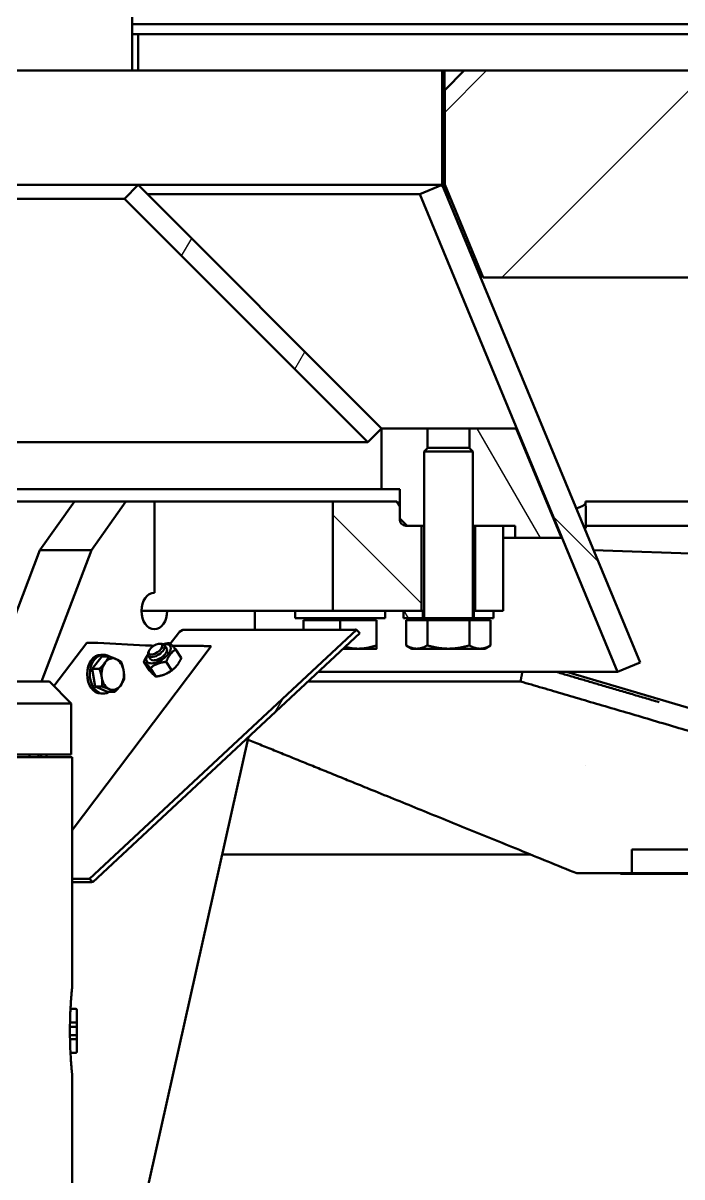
# Model space of a CAD drawing. Header units: millimetres. Extents: x 39335 to 110675, y -13954 to 36506.
# Drawn here: x 52709.6 to 52980.4, y 21660.4 to 22134.4 of the extents above; entities that cross this region are included whole.
import ezdxf

# ---------------------------------------------------------------- set-up
doc = ezdxf.new("R2010")
doc.units = ezdxf.units.MM
for name, color, linetype, lineweight in [('AM_0', 7, 'Continuous', 50), ('AM_8', 1, 'Continuous', 25), ('RED', 1, 'Continuous', 9)]:
    doc.layers.add(name, color=color, linetype=linetype, lineweight=lineweight)
pattern_1 = [(135.0002104591499, (3729991.665609546, -134858.1113318948), (-44.90111567342957, -44.90144553665614), [])]
pattern_2 = [(120.00017538262, (3729991.665609546, -134858.1113318948), (-54.99251595317183, -31.75016833246938), [])]
pattern_3 = [(59.99997778074501, (3729991.665609546, -134858.1113318948), (-54.99260082768447, 31.75002132608664), [])]

# ---------------------------------------------------------------- blocks, each defined once
blk = doc.blocks.new('rgqwefw')
at = {"layer": 'AM_8'}
h = blk.add_hatch(dxfattribs=at)
h.set_pattern_fill('ANSI31', color=256, scale=20.32, angle=180, style=0)
h.set_pattern_definition([(225, (3773191.715300222, -127877.7005015016), (45.6197010950313, -45.61970109503131), [])])
edge = h.paths.add_edge_path()
edge.add_line((3736100.850736931, -121863.3859183454), (3736090.850736931, -121853.3859183454))
edge.add_line((3736090.850736931, -121853.3859183454), (3736045.850736931, -121853.3859183454))
edge.add_arc((3736040.850736931, -121853.3859183454), 5, -270, 0, ccw=False)
edge.add_line((3736040.850736931, -121848.3859183454), (3736040.850736931, -121814.3859183454))
edge.add_line((3736040.850736931, -121814.3859183454), (3736032.850736931, -121806.3859183454))
edge.add_line((3736032.850736931, -121806.3859183454), (3735700.850736931, -121806.3859183454))
edge.add_line((3735700.850736931, -121806.3859183454), (3735692.850736931, -121814.3859183454))
edge.add_line((3735692.850736931, -121814.3859183454), (3735692.850736931, -121853.187005978))
edge.add_line((3735692.850736931, -121853.187005978), (3735708.673244501, -121891.3859183454))
edge.add_line((3735708.673244501, -121891.3859183454), (3736100.850736931, -121891.3859183454))
edge.add_line((3736100.850736931, -121891.3859183454), (3736100.850736931, -121863.3859183454))
h = blk.add_hatch(dxfattribs=at)
h.set_pattern_fill('ANSI31', color=256, scale=508, angle=90.00021045915001, style=0)
h.set_pattern_definition(pattern_1)
h.paths.add_polyline_path([(3735041.089532256, -121857.2127526691), (3735031.850736931, -121853.3859183454), (3734950.593151134, -122049.5590840218), (3734959.831946459, -122053.3859183454)])
h.paths.add_polyline_path([(3735691.850736931, -121853.3859183454), (3735682.611941605, -121857.2127526691), (3735763.869527402, -122053.3859183454), (3735773.108322727, -122049.5590840218)])
h = blk.add_hatch(dxfattribs=at)
h.set_pattern_fill('ANSI31', color=256, scale=508, angle=14.99997778074499, style=0)
h.set_pattern_definition(pattern_3)
h.paths.add_polyline_path([(3735561.193882681, -121859.0427725949), (3735661.193882681, -121959.0427725949), (3735666.850736931, -121953.3859183454), (3735566.850736931, -121853.3859183454)])
h = blk.add_hatch(dxfattribs=at)
h.set_pattern_fill('ANSI31', color=256, scale=508, angle=75.00017538261999, style=0)
h.set_pattern_definition(pattern_2)
h.paths.add_polyline_path([(3735685.703736931, -121961.5665551231), (3735684.350736931, -121962.9196433454), (3735684.350736931, -121993.3859183454), (3735683.350736931, -121993.3859183454), (3735677.350736931, -121993.3859183454), (3735674.350736931, -121990.3859183454), (3735674.350736931, -121985.3859183454), (3735674.350736931, -121978.3859183454), (3735666.850736931, -121978.3859183454), (3735666.850736931, -121953.3859183454), (3735685.703736931, -121953.3859183454)])
h.paths.add_polyline_path([(3735037.99773693, -121961.5665551231), (3735039.350736931, -121962.9196433454), (3735039.350736931, -121993.3859183454), (3735040.350736931, -121993.3859183454), (3735046.350736931, -121993.3859183454), (3735049.350736931, -121990.3859183454), (3735049.350736931, -121985.3859183454), (3735049.350736931, -121978.3859183454), (3735056.850736931, -121978.3859183454), (3735056.850736931, -121953.3859183454), (3735037.99773693, -121953.3859183454)])
h.paths.add_polyline_path([(3735702.99773693, -121961.5665551231), (3735704.350736931, -121962.9196433454), (3735704.350736931, -121993.3859183454), (3735705.350736931, -121993.3859183454), (3735716.850736931, -121993.3859183454), (3735721.850736931, -121993.3859183454), (3735721.850736931, -121998.3859183454), (3735740.850736931, -121998.3859183454), (3735722.211126624, -121953.3859183454), (3735702.99773693, -121953.3859183454)])
h.paths.add_polyline_path([(3735020.703736931, -121961.5665551231), (3735019.350736931, -121962.9196433454), (3735019.350736931, -121993.3859183454), (3735018.350736931, -121993.3859183454), (3735006.850736931, -121993.3859183454), (3735001.850736931, -121993.3859183454), (3735001.850736931, -121998.3859183454), (3734982.850736931, -121998.3859183454), (3735001.490347237, -121953.3859183454), (3735020.703736931, -121953.3859183454)])
h = blk.add_hatch(dxfattribs=at)
h.set_pattern_fill('ANSI31', color=256, scale=508, angle=105.00024553567, style=0)
h.set_pattern_definition([(150.00024553567, (3729991.665609546, -134858.1113318948), (-31.74976433404117, -54.99274920144335), [])])
edge = h.paths.add_edge_path()
edge.add_ellipse((3735361.850736931, -122154.5189089889), major_axis=(-9.131e-13, 8224.571428571413), ratio=0.0472972972972975, start_angle=88.80765246257474, end_angle=88.87740890408152)
edge.add_line((3734972.925399621, -121993.3859246148), (3734621.850774803, -121993.3859246148))
edge.add_ellipse((3735361.850736931, -121988.3803226284), major_axis=(1.737e-12, -15645.71428571418), ratio=0.04729729729729761, start_angle=269.98166910967416, end_angle=270.0183308903257, ccw=False)
edge.add_line((3734621.850774803, -121983.3747206419), (3734972.934966462, -121983.3747206419))
edge = h.paths.add_edge_path()
edge.add_ellipse((3735361.850736931, -122154.5189089889), major_axis=(-9.131e-13, 8224.571428571413), ratio=0.0472972972972975, start_angle=271.1225910959185, end_angle=271.1923475374252)
edge.add_line((3735750.766507399, -121983.3747206419), (3736101.850699058, -121983.3747206419))
edge.add_ellipse((3735361.850736931, -121988.3803226284), major_axis=(1.737e-12, -15645.71428571418), ratio=0.04729729729729761, start_angle=89.98166910967433, end_angle=90.01833089032579, ccw=False)
edge.add_line((3736101.850699058, -121993.3859246148), (3735750.77607424, -121993.3859246148))
h = blk.add_hatch(dxfattribs=at)
h.set_pattern_fill('ANSI31', color=256, scale=508, angle=90.00021045915001, style=0)
h.set_pattern_definition(pattern_1)
h.paths.add_polyline_path([(3735018.350736931, -122028.3859183454), (3735018.350736931, -121993.3859183454), (3735006.850736931, -121993.3859183454), (3735006.850736931, -122028.3859183454), (3735010.850736931, -122028.3859183454)])
h.paths.add_polyline_path([(3735705.350736931, -121993.3859183454), (3735705.350736931, -122028.3859183454), (3735712.850736931, -122028.3859183454), (3735716.850736931, -122028.3859183454), (3735716.850736931, -121993.3859183454)])
edge = h.paths.add_edge_path()
edge.add_ellipse((3735676.850736931, -121990.8859183454), major_axis=(3.58e-14, -2.499999999999964), ratio=1, start_angle=269.9999999999976, end_angle=360)
edge.add_line((3735676.850736931, -121993.3859183454), (3735677.350736931, -121993.3859183454))
edge.add_line((3735677.350736931, -121993.3859183454), (3735683.350736931, -121993.3859183454))
edge.add_line((3735683.350736931, -121993.3859183454), (3735683.350736931, -122028.3859183454))
edge.add_line((3735683.350736931, -122028.3859183454), (3735675.850736931, -122028.3859183454))
edge.add_line((3735675.850736931, -122028.3859183454), (3735646.850736931, -122028.3859183454))
edge.add_line((3735646.850736931, -122028.3859183454), (3735646.850736931, -121983.3859183454))
edge.add_line((3735646.850736931, -121983.3859183454), (3735673.196036392, -121983.3859183454))
edge.add_line((3735673.196036392, -121983.3859183454), (3735674.350736931, -121985.3859183454))
edge.add_line((3735674.350736931, -121985.3859183454), (3735674.350736931, -121990.3859183454))
edge.add_line((3735674.350736931, -121990.3859183454), (3735674.350736931, -121990.8859183454))
edge = h.paths.add_edge_path()
edge.add_ellipse((3735046.850736931, -121990.8859183454), major_axis=(2.499999999999964, 1.424e-13), ratio=1, start_angle=269.9999999999959, end_angle=360)
edge.add_line((3735049.350736931, -121990.8859183454), (3735049.350736931, -121990.3859183454))
edge.add_line((3735049.350736931, -121990.3859183454), (3735049.350736931, -121985.3859183454))
edge.add_line((3735049.350736931, -121985.3859183454), (3735050.505437469, -121983.3859183454))
edge.add_line((3735050.505437469, -121983.3859183454), (3735076.850736931, -121983.3859183454))
edge.add_line((3735076.850736931, -121983.3859183454), (3735076.850736931, -122028.3859183454))
edge.add_line((3735076.850736931, -122028.3859183454), (3735047.850736931, -122028.3859183454))
edge.add_line((3735047.850736931, -122028.3859183454), (3735040.350736931, -122028.3859183454))
edge.add_line((3735040.350736931, -122028.3859183454), (3735040.350736931, -121993.3859183454))
edge.add_line((3735040.350736931, -121993.3859183454), (3735046.350736931, -121993.3859183454))
edge.add_line((3735046.350736931, -121993.3859183454), (3735046.850736931, -121993.3859183454))
h = blk.add_hatch(dxfattribs=at)
h.set_pattern_fill('ANSI31', color=256, scale=508, angle=75.00017538261999, style=0)
h.set_pattern_definition(pattern_2)
h.paths.add_polyline_path([(3735704.850736931, -122031.3859183454), (3735708.445736931, -122031.3859183454), (3735712.850736931, -122031.3859183454), (3735712.850736931, -122028.3859183454), (3735705.350736931, -122028.3859183454), (3735704.850736931, -122028.3859183454)])
h.paths.add_polyline_path([(3735680.255736931, -122031.3859183454), (3735683.850736931, -122031.3859183454), (3735683.850736931, -122028.3859183454), (3735683.350736931, -122028.3859183454), (3735675.850736931, -122028.3859183454), (3735675.850736931, -122031.3859183454)])
h = blk.add_hatch(dxfattribs=at)
h.set_pattern_fill('ANSI31', color=256, scale=508, angle=14.99997778074499, style=0)
h.set_pattern_definition(pattern_3)
h.paths.add_polyline_path([(3735657.917788893, -122037.5488717393), (3735656.553792174, -122036.086164336), (3735546.850736931, -122138.3859183454), (3735548.21473365, -122139.8486257487)])
at = {"layer": 'AM_0'}
for p, q in [((3735564.350736931, -121806.3859183454), (3735564.350736931, -121782.3859183454)), ((3735564.350736931, -121787.3859183454), (3735692.85370832, -121787.3859183454)), ((3735692.85370832, -121787.3859183454), (3735878.455173017, -121787.3859183454)), ((3735566.835492461, -121791.3859183454), (3735564.350736931, -121791.3859183454)), ((3735566.835492461, -121791.3859183454), (3735566.835492461, -121806.3859183454)), ((3736111.846570252, -121791.3859183454), (3735566.835492461, -121791.3859183454)), ((3735031.850736931, -121806.3859183454), (3735691.850736931, -121806.3859183454)), ((3735691.850736931, -121806.3859183454), (3735691.850736931, -121853.3859183454)), ((3735700.850736931, -121806.3859183454), (3735691.850736931, -121806.3859183454)), ((3735692.798146149, -121806.3859183454), (3735692.798146149, -121853.3859183454)), ((3735700.850736931, -121806.3859183454), (3735692.850736931, -121814.3859183454)), ((3736032.850736931, -121806.3859183454), (3735700.850736931, -121806.3859183454)), ((3735692.850736931, -121814.3859183454), (3735692.850736931, -121853.187005978)), ((3735031.850736931, -121853.3859183454), (3735691.850736931, -121853.3859183454)), ((3735566.850736931, -121853.3859183454), (3735561.193882681, -121859.0427725949)), ((3735666.850736931, -121953.3859183454), (3735566.850736931, -121853.3859183454)), ((3735691.850736931, -121853.3859183454), (3735682.611941605, -121857.2127526691)), ((3735773.108322727, -122049.5590840218), (3735691.850736931, -121853.3859183454)), ((3735691.850736931, -121853.3859183454), (3735692.798146149, -121853.3859183454)), ((3735692.850736931, -121853.187005978), (3735708.673244501, -121891.3859183454)), ((3735504.850736931, -121859.0427725949), (3735561.193882681, -121859.0427725949)), ((3735561.193882681, -121859.0427725949), (3735661.193882681, -121959.0427725949)), ((3735570.677571254, -121857.2127526691), (3735682.611941605, -121857.2127526691)), ((3735682.611941605, -121857.2127526691), (3735763.869527402, -122053.3859183454)), ((3735702.460041065, -121876.3859183454), (3735701.377648865, -121876.3859183454)), ((3735708.673244501, -121891.3859183454), (3736100.850736931, -121891.3859183454)), ((3735661.193882681, -121959.0427725949), (3735666.850736931, -121953.3859183454)), ((3735685.703736931, -121953.3859183454), (3735666.850736931, -121953.3859183454)), ((3735666.850736931, -121953.3859183454), (3735666.850736931, -121978.3859183454)), ((3735685.703736931, -121961.5665551231), (3735685.703736931, -121953.3859183454)), ((3735685.703736931, -121953.3859183454), (3735702.99773693, -121953.3859183454)), ((3735722.211126624, -121953.3859183454), (3735702.99773693, -121953.3859183454)), ((3735702.99773693, -121953.3859183454), (3735702.99773693, -121961.5665551231)), ((3735740.850736931, -121998.3859183454), (3735722.211126624, -121953.3859183454)), ((3735510.23499779, -121959.0427725949), (3735661.193882681, -121959.0427725949)), ((3735685.884361931, -121961.3859183454), (3735684.350736931, -121962.9196433454)), ((3735704.350736931, -121962.9196433454), (3735684.350736931, -121962.9196433454)), ((3735684.350736931, -122031.3859183454), (3735684.350736931, -121962.9196433454)), ((3735685.884361931, -121961.3859183454), (3735702.81711193, -121961.3859183454)), ((3735702.81711193, -121961.3859183454), (3735704.350736931, -121962.9196433454)), ((3735704.350736931, -122031.3859183454), (3735704.350736931, -121962.9196433454)), ((3735504.850736931, -121978.3859183454), (3735666.850736931, -121978.3859183454)), ((3735666.850736931, -121978.3859183454), (3735674.350736931, -121978.3859183454)), ((3735674.350736931, -121978.3859183454), (3735674.350736931, -121990.3859183454)), ((3735540.607331214, -121983.3859183454), (3735504.850736931, -121983.3859183454)), ((3735526.465195591, -122003.3859183454), (3735540.607331214, -121983.3859183454)), ((3735561.82053465, -121983.3859183454), (3735540.607331214, -121983.3859183454)), ((3735547.678399026, -122003.3859183454), (3735561.82053465, -121983.3859183454)), ((3735561.82053465, -121983.3859183454), (3735573.487796539, -121983.3859183454)), ((3735646.850736931, -121983.3859183454), (3735573.487796539, -121983.3859183454)), ((3735573.487796539, -121983.3859183454), (3735573.487796539, -122020.8859183454)), ((3735673.196036392, -121983.3859183454), (3735646.850736931, -121983.3859183454)), ((3735646.850736931, -121983.3859183454), (3735646.850736931, -122028.3859183454)), ((3735674.350736931, -121985.3859183454), (3735673.196036392, -121983.3859183454)), ((3736101.850699058, -121983.3747206419), (3735750.766507399, -121983.3747206419)), ((3735674.350736931, -121990.8859183454), (3735674.350736931, -121985.3859183454)), ((3735674.350736931, -121990.3859183454), (3735677.350736931, -121993.3859183454)), ((3735683.350736931, -121993.3859183454), (3735676.850736931, -121993.3859183454)), ((3735677.350736931, -121993.3859183454), (3735684.350736931, -121993.3859183454)), ((3735683.350736931, -122028.3859183454), (3735683.350736931, -121993.3859183454)), ((3735704.350736931, -121993.3859183454), (3735721.850736931, -121993.3859183454)), ((3735705.350736931, -121993.3859183454), (3735705.350736931, -122028.3859183454)), ((3735716.850736931, -121993.3859183454), (3735705.350736931, -121993.3859183454)), ((3735716.850736931, -122028.3859183454), (3735716.850736931, -121993.3859183454)), ((3735721.850736931, -121993.3859183454), (3735721.850736931, -121998.3859183454)), ((3735750.77607424, -121993.3859246148), (3736101.850699058, -121993.3859246148)), ((3735716.850736931, -121998.3859183454), (3735721.850736931, -121998.3859183454)), ((3735721.850736931, -121998.3859183454), (3735740.850736931, -121998.3859183454)), ((3735505.904706107, -122057.3859183454), (3735526.465195591, -122003.3859183454)), ((3735547.678399026, -122003.3859183454), (3735526.465195591, -122003.3859183454)), ((3735527.117909543, -122057.3859183454), (3735547.678399026, -122003.3859183454)), ((3735754.002542399, -122003.4336500331), (3735986.903380195, -122011.445904356)), ((3735646.850736931, -122028.3859183454), (3735568.184495681, -122028.3859183454)), ((3735614.853543239, -122028.3859183454), (3735614.853543239, -122036.086164336)), ((3735631.304183689, -122028.3859183454), (3735631.304183689, -122031.3859183454)), ((3735646.850736931, -122028.3859183454), (3735683.350736931, -122028.3859183454)), ((3735668.304183689, -122028.3859183454), (3735668.304183689, -122031.3859183454)), ((3735675.850736931, -122028.3859183454), (3735675.850736931, -122031.3859183454)), ((3735683.850736931, -122028.3859183454), (3735675.850736931, -122028.3859183454)), ((3735683.850736931, -122031.3859183454), (3735683.850736931, -122028.3859183454)), ((3735683.850736931, -122028.3859183454), (3735684.350736931, -122028.3859183454)), ((3735704.350736931, -122028.3859183454), (3735704.850736931, -122028.3859183454)), ((3735712.850736931, -122028.3859183454), (3735704.850736931, -122028.3859183454)), ((3735704.850736931, -122028.3859183454), (3735704.850736931, -122031.3859183454)), ((3735705.350736931, -122028.3859183454), (3735716.850736931, -122028.3859183454)), ((3735712.850736931, -122031.3859183454), (3735712.850736931, -122028.3859183454)), ((3735668.304183689, -122031.3859183454), (3735631.304183689, -122031.3859183454)), ((3735634.804183689, -122032.1860183454), (3735649.804183689, -122032.1860183454)), ((3735634.804183689, -122032.1860183454), (3735634.804183689, -122036.086164336)), ((3735635.709183689, -122032.1860183454), (3735635.709183689, -122031.3859183454)), ((3735649.804183689, -122032.1860183454), (3735664.804183689, -122032.1860183454)), ((3735649.804183689, -122032.1860183454), (3735649.804183689, -122036.086164336)), ((3735656.553792174, -122036.086164336), (3735656.482881353, -122036.0101217911)), ((3735663.899183689, -122032.1860183454), (3735663.899183689, -122031.3859183454)), ((3735664.804183689, -122032.1860183454), (3735664.804183689, -122042.5462723833)), ((3735675.850736931, -122031.3859183454), (3735680.255736931, -122031.3859183454)), ((3735677.030228855, -122032.1860183454), (3735685.690482893, -122032.1860183454)), ((3735677.030228855, -122032.1860183454), (3735677.030228855, -122042.5462723833)), ((3735708.445736931, -122031.3859183454), (3735680.255736931, -122031.3859183454)), ((3735680.255736931, -122032.1860183454), (3735680.255736931, -122031.3859183454)), ((3735685.690482893, -122032.1860183454), (3735703.010990968, -122032.1860183454)), ((3735685.690482893, -122032.1860183454), (3735685.690482893, -122042.5462723833)), ((3735703.010990968, -122032.1860183454), (3735703.010990968, -122042.5462723833)), ((3735703.010990968, -122032.1860183454), (3735711.671245006, -122032.1860183454)), ((3735708.445736931, -122031.3859183454), (3735712.850736931, -122031.3859183454)), ((3735708.445736931, -122032.1860183454), (3735708.445736931, -122031.3859183454)), ((3735711.671245006, -122032.1860183454), (3735711.671245006, -122042.5462723833)), ((3735656.553792174, -122036.086164336), (3735546.850736931, -122138.3859183454)), ((3735548.21473365, -122139.8486257487), (3735657.917788893, -122037.5488717393)), ((3735583.345111029, -122037.4501610562), (3735579.992210379, -122041.8718842272)), ((3735585.793614915, -122036.086164336), (3735655.954534089, -122036.086164336)), ((3735657.917788893, -122037.5488717393), (3735656.553792174, -122036.086164336)), ((3735532.192021144, -122059.2272025586), (3735545.690691018, -122041.42548769)), ((3735596.885619264, -122042.9061479367), (3735539.65073693, -122118.3861074693)), ((3735545.690691018, -122041.42548769), (3735546.044244409, -122041.42548769)), ((3735550.310488429, -122041.5488760438), (3735569.798609556, -122042.5113052042)), ((3735571.230233363, -122044.8368341748), (3735570.953556497, -122045.5802193978)), ((3735575.737326168, -122041.8649124318), (3735576.529592907, -122041.903449346)), ((3735578.549446376, -122043.7669473873), (3735577.665424948, -122042.4262772881)), ((3735580.949477103, -122042.758081912), (3735592.11967983, -122042.758081912)), ((3735582.221838741, -122044.1296347587), (3735584.551372942, -122047.6625093578)), ((3735596.38592385, -122042.8814702659), (3735596.885619264, -122042.9061479367)), ((3735651.122031162, -122043.8860183454), (3735657.304183689, -122043.8860183454)), ((3735657.304183689, -122043.8860183454), (3735664.804183689, -122043.8860183454)), ((3735679.350736931, -122043.8860183454), (3735677.030228855, -122042.5462723833)), ((3735679.350736931, -122043.8860183454), (3735681.360355874, -122043.8860183454)), ((3735681.360355874, -122043.8860183454), (3735694.350736931, -122043.8860183454)), ((3735694.350736931, -122043.8860183454), (3735707.341117987, -122043.8860183454)), ((3735707.341117987, -122043.8860183454), (3735709.350736931, -122043.8860183454)), ((3735709.350736931, -122043.8860183454), (3735711.671245006, -122042.5462723833)), ((3735547.975857665, -122052.1486661398), (3735551.857318345, -122047.0298909618)), ((3735551.495479199, -122046.3430776113), (3735552.626850049, -122046.3430776113)), ((3735551.857318345, -122047.0298909618), (3735554.770204719, -122047.0298909618)), ((3735569.147989906, -122049.2484099367), (3735571.477524107, -122052.7812845358)), ((3735571.870691803, -122048.1708362775), (3735570.986670375, -122046.8301661783)), ((3735578.340378061, -122049.2484099367), (3735580.669912262, -122052.7812845358)), ((3735763.869527402, -122053.3859183454), (3735773.108322727, -122049.5590840218)), ((3735547.975857665, -122052.1486661398), (3735550.888744039, -122052.1486661398)), ((3735549.169724149, -122059.4618527893), (3735547.975857665, -122052.1486661398)), ((3735571.803453644, -122051.8077975257), (3735574.132987845, -122055.3406721248)), ((3735578.497561521, -122054.1310883937), (3735578.292813934, -122054.2253930579)), ((3735581.417231604, -122052.2058937336), (3735581.65710043, -122051.9893804634)), ((3735640.934635654, -122053.3859183454), (3735763.869527402, -122053.3859183454)), ((3735996.607826279, -122128.3859183454), (3735742.90568566, -122053.3859183454)), ((3735530.350736931, -122057.3859183454), (3735193.350736931, -122057.3859183454)), ((3735530.350736931, -122057.3859183454), (3735539.350736931, -122066.3859183454)), ((3735549.169724149, -122059.4618527893), (3735552.082610523, -122059.4618527893)), ((3735554.245051312, -122061.6562642608), (3735549.169724149, -122059.4618527893)), ((3735723.98264267, -122057.3385654061), (3735636.695940624, -122057.3385654061)), ((3735551.495479199, -122062.3430776113), (3735552.626850049, -122062.3430776113)), ((3735554.245051312, -122061.6562642608), (3735557.157937687, -122061.6562642608)), ((3735539.350736931, -122066.3859183454), (3735184.350736931, -122066.3859183454)), ((3735539.350736931, -122087.3859183454), (3735539.350736931, -122066.3859183454)), ((3735612.217808384, -122080.1647930011), (3735539.65073693, -122404.4608567532)), ((3735539.350736931, -122087.3859183454), (3735184.350736931, -122087.3859183454)), ((3735539.65073693, -122088.3859183454), (3735184.050736931, -122088.3859183454)), ((3735539.65073693, -122183.3859183454), (3735539.65073693, -122088.3859183454)), ((3735601.427465115, -122128.3859183454), (3735727.999274765, -122128.3859183454)), ((3735769.790430644, -122126.3859183456), (3735769.790430644, -122136.3859183454)), ((3735992.395109908, -122126.3859183455), (3735769.790430644, -122126.3859183456)), ((3735539.65073693, -122138.3859183454), (3735546.251478846, -122138.3859183454)), ((3735539.65073693, -122139.8486257487), (3735547.215970176, -122139.8486257487)), ((3735546.77982611, -122138.3098758004), (3735546.850736931, -122138.3859183454)), ((3735546.850736931, -122138.3859183454), (3735548.21473365, -122139.8486257487)), ((3735991.454643907, -122136.1653997298), (3735747.131967903, -122136.1653997298)), ((3735765.128326622, -122136.1653997298), (3735765.128326622, -122136.3859183454)), ((3735995.386991341, -122136.3859183454), (3735765.128326622, -122136.3859183454)), ((3735992.395109908, -122136.3859183453), (3735769.790430644, -122136.3859183454)), ((3735541.15073693, -122191.8859183454), (3735539.016168096, -122191.8859183454)), ((3735541.65073693, -122197.4359183454), (3735541.65073693, -122192.3859183454)), ((3735538.795829049, -122199.1609183454), (3735541.65073693, -122199.1609183454)), ((3735541.65073693, -122197.4359183454), (3735538.821052238, -122197.4359183454)), ((3735541.65073693, -122197.4359183454), (3735541.65073693, -122199.1609183454)), ((3735541.65073693, -122199.1609183454), (3735541.65073693, -122202.6109183454)), ((3735538.795829049, -122202.6109183454), (3735541.65073693, -122202.6109183454)), ((3735538.821052238, -122204.3359183454), (3735541.65073693, -122204.3359183454)), ((3735541.65073693, -122202.6109183454), (3735541.65073693, -122204.3359183454)), ((3735541.65073693, -122209.3859183454), (3735541.65073693, -122204.3359183454)), ((3735539.016168096, -122209.8859183454), (3735541.15073693, -122209.8859183454)), ((3735539.65073693, -122488.3859183454), (3735539.65073693, -122218.3859183454))]:
    blk.add_line(p, q, dxfattribs=at)
for centre, radius, start, end in [((3735676.850736931, -121990.8859183454), 2.499999999999964, 180, 270), ((3735541.15073693, -122192.3859183454), 0.5000000000000006, 0, 90), ((3735541.15073693, -122209.3859183454), 0.5000000000000016, 270, 0)]:
    blk.add_arc(centre, radius, start, end, dxfattribs=at)
for centre, major_axis, ratio, start_param, end_param in [((3735933.996420467, -121864.8859183454), (158.5302996771392, -510.3434697433833), 0.429801056014779, 4.557325332284663, 4.567945946888024), ((3735361.850736931, -122154.5189089889), (-9.131e-13, 8224.571428571413), 0.0472972972972975, 4.731981891162037, 4.733199370740805), ((3735361.850736931, -121983.7575760669), (389.000000000036, 7.2414e-12), 0.04729729729729671, 6.14111448265239, 6.262467829440744), ((3735361.850736931, -121993.7463846328), (388.9999999999653, -1.60249e-11), 0.04729729729729759, 6.233416612657116, 6.302778217956942), ((3735573.487796539, -122028.3859183454), (-3.64e-14, 7.5), 0.7071067811865475, 0, 4.712388980384687), ((3735654.507797093, -122033.8921032312), (2.479222857015651, -1.766790549018854), 0.5247231247559851, 5.648503519147943, 5.912550578291532), ((3735584.759324592, -122037.4501610562), (1.669688643184668, 1.100972222547157), 0.4822456651583057, 0.6314602865079877, 2.202256613301132), ((3735548.542721476, -122041.5488760438), (-3.060617937935671, 0.1007802539227564), 0.0232600321406667, 4.097387896243168, 5.668184223116026), ((3735575.210046162, -122045.9688570617), (-4.842097065235191, -3.192819445386907), 0.482245665158297, 5.44454420795212, 10.2634190599965), ((3735573.334143462, -122042.5113052042), (6.121235875871345, -0.2015605078454982), 0.0232600321406667, 4.097387896064458, 4.703727328282777), ((3735574.326047661, -122044.6282217332), (-3.339377286369101, -2.201944445094414), 0.4822456651582974, 5.700324880356548, 10.00763838759328), ((3735575.210046162, -122045.9688570617), (-3.339446033049497, -2.201989775812705), 0.482245665158297, 6.276768715628619, 9.431194552290863), ((3735594.618156897, -122042.8814702659), (-3.060617937935675, 0.1007802539227567), 0.0232600321406667, 4.097387896243236, 5.668184223116965), ((3735551.495479199, -122054.3430776113), (1e-16, -8.000000000000002), 0.7071067811865471, 3.141592653589793, 6.283185307179585), ((3735552.626850049, -122054.3430776113), (9.999999999999999e-16, -8.000000000000002), 0.7071067811865471, 2.693507535402102, 6.700579630728988), ((3735556.3745867, -122054.3430776113), (4.753e-13, -6.500000000000031), 0.7071067811865468, 3.892084231947388, 4.939281783144048), ((3735556.3745867, -122054.3430776113), (-5e-15, 6.500000000000035), 0.7071067811865471, 5.986479334340602, 7.033676885537315), ((3735556.3745867, -122054.3430776113), (6.4e-15, 6.500000000000028), 0.7071067811865475, 4.939281783144109, 5.986479334340753), ((3735556.3745867, -122054.3430776113), (-4.77e-13, 6.500000000000035), 0.7071067811865471, 3.892084231947125, 4.939281783143622), ((3735578.489316685, -122050.9420622328), (-4.84209706523519, -3.192819445386906), 0.4822456651582971, 1.264543250650552, 1.877049402939757), ((3735556.3745867, -122054.3430776113), (-5.199999999999999e-15, -6.500000000000028), 0.7071067811865471, 4.939281783144109, 5.986479334340753), ((3735556.3745867, -122054.3430776113), (5e-15, -6.500000000000031), 0.7071067811865471, 5.986479334340602, 7.033676885537167), ((3735525.638221106, -122088.4429956145), (3.898e-13, 5.000000000002827), 0.7071067811862011, 1.357773405046915, 1.559380625043253), ((3735523.516900762, -122088.4429956145), (-1.925e-13, -3.323499999999453), 0.7071067811866618, 1.587971014668388, 1.894480390779184), ((3735523.516900762, -122088.4429956145), (1.736e-13, 5.000000000000373), 0.7071067811865471, 4.723804682136134, 4.925411902132856), ((3735525.638221106, -122088.4429956145), (3.9e-13, -5.00000000000283), 0.7071067811862016, 1.582212028546255, 1.783819248542878), ((3735544.80474185, -122136.1918572406), (-2.479222857015774, 1.766790549018693), 0.5247231247559775, 2.506910865557772, 2.770957924702537), ((3735544.80474185, -122136.1918572406), (4.132038095026132, -2.94465091503138), 0.5247231247559775, 5.648503519147797, 5.912550578292544)]:
    blk.add_ellipse(centre, major_axis=major_axis, ratio=ratio, start_param=start_param, end_param=end_param, dxfattribs=at)
blk.add_ellipse((3735573.956207433, -122044.0673374375), major_axis=(-2.699208225018124, -1.779824813893423), ratio=0.4822456651582974, dxfattribs=at)
for points, weights in [([(3735692.798146149, -121853.3859183454), (3735693.536901826, -121856.2922599113), (3735694.281098239, -121859.2533295778)], [1, 1.000065342909436, 1.000096464477042]), ([(3735577.178705882, -122042.0384437687), (3735578.246298796, -122041.7399688729), (3735579.566375002, -122041.5702471697)], [1.066912436448918, 1.04893602677055, 1]), ([(3735582.221838741, -122044.1296347587), (3735579.758675596, -122045.8967225043), (3735578.340378061, -122049.2484099367)], [1, 1.154700538379249, 1]), ([(3735579.566375002, -122041.5702471697), (3735580.371674067, -122042.0576411208), (3735582.221838741, -122044.1296347587)], [1, 1.154700538379249, 1]), ([(3735651.894993212, -122043.165219573), (3735654.70764431, -122043.8860183454), (3735657.304183689, -122043.8860183454)], [1.014647012622668, 1.028042746927459, 1]), ([(3735657.304183689, -122043.8860183454), (3735660.784945802, -122043.8860183454), (3735664.804183689, -122042.5462723833)], [1, 1.03795484930204, 1]), ([(3735664.804183689, -122042.5462723833), (3735664.804183689, -122043.8860183454), (3735664.804183689, -122043.8860183454)], [1, 1.03795484930203, 1]), ([(3735677.030228855, -122042.5462723833), (3735679.350736931, -122043.8860183454), (3735681.360355874, -122043.8860183454)], [1, 1.03795484930204, 1]), ([(3735681.360355874, -122043.8860183454), (3735683.369974817, -122043.8860183454), (3735685.690482893, -122042.5462723833)], [1, 1.03795484930204, 1]), ([(3735685.690482893, -122042.5462723833), (3735690.331499044, -122043.8860183454), (3735694.350736931, -122043.8860183454)], [1, 1.03795484930203, 1]), ([(3735694.350736931, -122043.8860183454), (3735698.369974817, -122043.8860183454), (3735703.010990968, -122042.5462723833)], [1, 1.03795484930204, 1]), ([(3735703.010990968, -122042.5462723833), (3735705.331499044, -122043.8860183454), (3735707.341117987, -122043.8860183454)], [1, 1.03795484930203, 1]), ([(3735707.341117987, -122043.8860183454), (3735709.350736931, -122043.8860183454), (3735711.671245006, -122042.5462723833)], [1, 1.03795484930204, 1]), ([(3735550.888744039, -122052.1486661398), (3735552.339293791, -122050.7770944646), (3735553.239989876, -122049.5892785508)], [1, 1.03795484930205, 1]), ([(3735553.239989876, -122049.5892785508), (3735554.140685962, -122048.401462637), (3735554.770204719, -122047.0298909618)], [1, 1.03795484930203, 1]), ([(3735554.770204719, -122047.0298909618), (3735556.540650031, -122047.6178817434), (3735557.718383798, -122048.1270966976)], [1, 1.03795484930204, 1]), ([(3735557.718383798, -122048.1270966976), (3735558.896117565, -122048.6363116517), (3735559.845531882, -122049.2243024333)], [1, 1.03795484930202, 1]), ([(3735559.845531882, -122049.2243024333), (3735560.57594294, -122051.1838648902), (3735560.852980621, -122052.8808957581)], [1, 1.03795484930205, 1]), ([(3735569.147989906, -122049.2484099367), (3735569.91320696, -122047.440066962), (3735570.82192953, -122046.2470878034)], [1, 1.077915616829737, 1.077346137103757]), ([(3735571.803453644, -122051.8077975257), (3735569.953288971, -122049.7358038878), (3735569.147989906, -122049.2484099367)], [1, 1.154700538379249, 1]), ([(3735578.340378061, -122049.2484099367), (3735574.549483049, -122049.7358038878), (3735571.803453644, -122051.8077975257)], [1, 1.154700538379249, 1]), ([(3735580.669912262, -122052.7812845358), (3735583.133075406, -122051.0141967902), (3735584.551372942, -122047.6625093578)], [1, 1.154700538379249, 1]), ([(3735551.896192779, -122055.8052594646), (3735551.619155097, -122054.1082285967), (3735550.888744039, -122052.1486661398)], [1, 1.03795484930206, 1]), ([(3735560.852980621, -122052.8808957581), (3735561.130018303, -122054.577926626), (3735561.039398366, -122056.5374890829)], [1, 1.03795484930205, 1]), ([(3735571.477524107, -122052.7812845358), (3735573.32768878, -122054.8532781737), (3735574.132987845, -122055.3406721248)], [1, 1.154700538379249, 1]), ([(3735574.132987845, -122055.3406721248), (3735577.923882858, -122054.8532781737), (3735580.669912262, -122052.7812845358)], [1, 1.154700538379249, 1]), ([(3735724.75730737, -122053.3859183454), (3735724.369527213, -122055.3645740711), (3735723.98264267, -122057.3385654061)], [1.000001318131816, 1.000001341380615, 1]), ([(3735780.914474009, -122065.8384990603), (3735758.516376534, -122059.2494175686), (3735738.545899421, -122053.3859183454)], [1.016898559206647, 1.012770058109535, 1.005290812987031]), ([(3735552.082610523, -122059.4618527893), (3735552.17323046, -122057.5022903325), (3735551.896192779, -122055.8052594646)], [1, 1.03795484930205, 1]), ([(3735555.030789602, -122060.5590585251), (3735553.853055835, -122060.049843571), (3735552.082610523, -122059.4618527893)], [1, 1.03795484930204, 1]), ([(3735559.509183524, -122059.0968766719), (3735558.608487438, -122060.2846925857), (3735557.157937687, -122061.6562642608)], [1, 1.03795484930205, 1]), ([(3735561.039398366, -122056.5374890829), (3735560.409879609, -122057.909060758), (3735559.509183524, -122059.0968766719)], [1, 1.03795484930204, 1]), ([(3735723.98264267, -122057.3385654061), (3735819.406078158, -122085.3319623329), (3735991.454643907, -122136.1653997298)], [1, 1.04428017531768, 1]), ([(3735557.157937687, -122061.6562642608), (3735556.208523369, -122061.0682734792), (3735555.030789602, -122060.5590585251)], [1, 1.03795484930204, 1]), ([(3735747.131967903, -122136.1653997298), (3735667.148282894, -122103.6387906734), (3735611.96890477, -122081.2771220602)], [1, 1.027888662441694, 1.020647495894938])]:
    blk.add_rational_spline(points, weights, degree=2, dxfattribs=at)
blk.add_open_spline([(3735539.65073693, -122218.3859183454), (3735539.65073693, -122218.3859183454), (3735539.640269124, -122218.2806419455), (3735539.597452873, -122217.8374280079), (3735539.565131998, -122217.4995877398), (3735539.483857777, -122216.606396014), (3735539.434912993, -122216.0503335997), (3735539.329818606, -122214.7655557547), (3735539.273775524, -122214.0367585196), (3735539.165432272, -122212.4838130331), (3735539.109336223, -122211.6064991168), (3735539.004048768, -122209.6958969944), (3735538.954965224, -122208.6626579516), (3735538.873411004, -122206.5070509445), (3735538.840951158, -122205.3829526785), (3735538.797941444, -122203.1221139048), (3735538.787420521, -122201.9853537765), (3735538.787420521, -122199.7864829143), (3735538.797941444, -122198.649722786), (3735538.840951158, -122196.3888840123), (3735538.873411004, -122195.2647857463), (3735538.954965224, -122193.1091787392), (3735539.004048768, -122192.0759396964), (3735539.109336223, -122190.165337574), (3735539.165432272, -122189.2880236577), (3735539.273775524, -122187.7350781712), (3735539.329818606, -122187.0062809361), (3735539.434912993, -122185.7215030912), (3735539.483857777, -122185.1654406768), (3735539.565131998, -122184.272248951), (3735539.597452873, -122183.9344086829), (3735539.640269124, -122183.4911947453), (3735539.65073693, -122183.3859183454), (3735539.65073693, -122183.3859183454)], degree=3, knots=[2.638640821510194, 2.638640821510194, 2.638640821510194, 2.638640821510194, 2.968470397554811, 2.968470397554811, 3.298299973599428, 3.298299973599428, 3.628129549644044, 3.628129549644044, 3.957959125688662, 3.957959125688662, 4.287789755021593, 4.287789755021593, 4.617620384354526, 4.617620384354526, 4.947451013687457, 4.947451013687457, 5.277281643020388, 5.277281643020388, 5.607112272353321, 5.607112272353321, 5.936942901686252, 5.936942901686252, 6.266773531019182, 6.266773531019182, 6.596604160352113, 6.596604160352113, 6.926433736396731, 6.926433736396731, 7.256263312441348, 7.256263312441348, 7.586092888485966, 7.586092888485966, 7.915922464530578, 7.915922464530578, 7.915922464530582, 7.915922464530582], dxfattribs=at)

msp = doc.modelspace()

# ---------------------------------------------------------------- block references
at = {"layer": 'RED'}
msp.add_blockref('rgqwefw', (-3682809.916302654, 143921.2935661025), dxfattribs=at)

doc.saveas('drawing.dxf')
